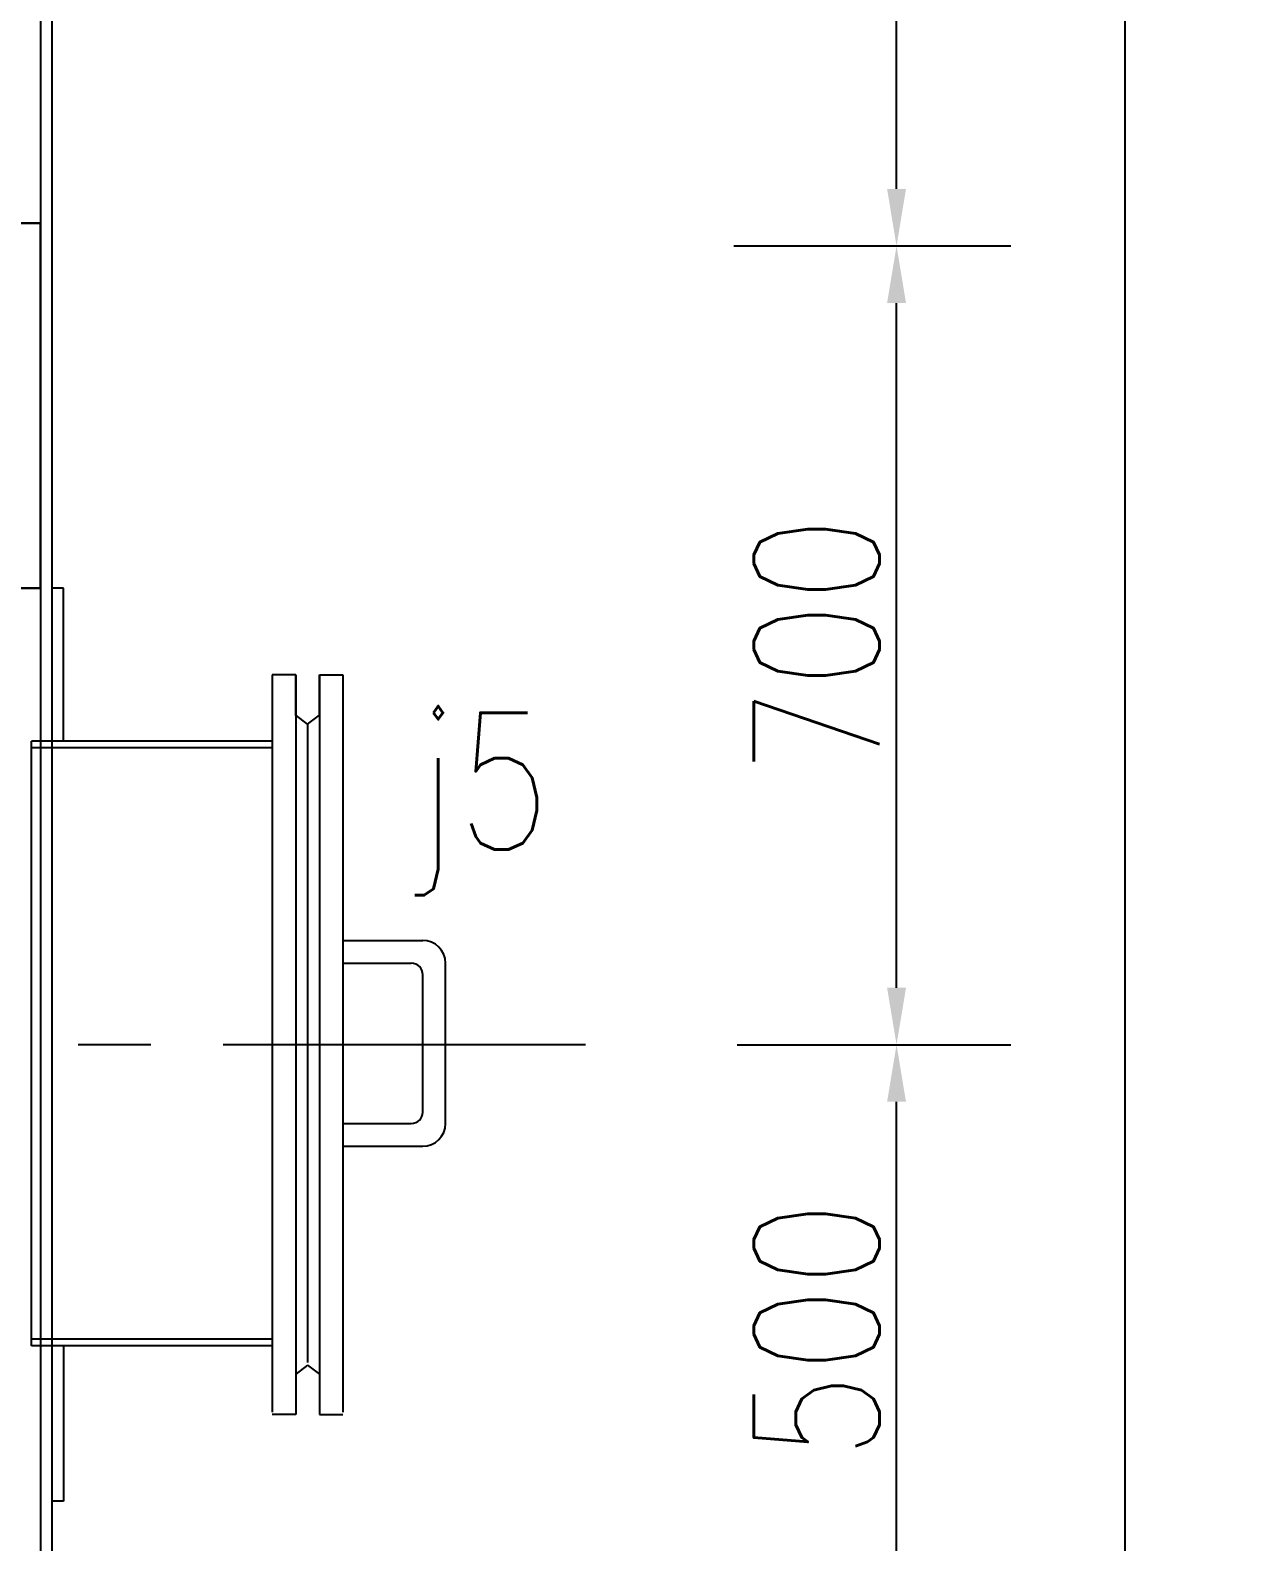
# Model space of a CAD drawing. Header units: millimetres. Extents: x -1286879 to -1269059, y -656245 to -631015.
# Drawn here: x -1281841 to -1280782, y -645422 to -644098 of the extents above; entities that cross this region are included whole.
import ezdxf

# ---------------------------------------------------------------- set-up
doc = ezdxf.new("R2010")
doc.units = ezdxf.units.MM
doc.linetypes.add('CENTER', pattern=[50.8, 31.75, -6.35, 6.35, -6.35])
doc.layers.get('0').update_dxf_attribs({"linetype": 'CONTINUOUS'})
doc.layers.get('Defpoints').update_dxf_attribs({"linetype": 'CONTINUOUS'})
doc.layers.add('EbLayer4', color=7, linetype='CONTINUOUS')
doc.styles.add('HZ', font='txt.shx', dxfattribs={"width": 0.8, "bigfont": 'hztxt.shx'})
doc.dimstyles.new('gqb100', dxfattribs={"dimscale": 5, "dimtxt": 20, "dimasz": 15, "dimexe": 40, "dimexo": 8, "dimgap": 5, "dimtad": 1, "dimtoh": 1, "dimdec": 0, "dimdsep": 46, "dimtxsty": 'HZ', "dimcen": 5, "dimadec": 0, "dimazin": 0, "dimtfac": 1, "dimtdec": 0, "dimtmove": 0, "dimatfit": 3, "dimfxl": 1, "dimtolj": 1, "dimtzin": 0, "dimarcsym": 0})

# ---------------------------------------------------------------- blocks, each defined once
blk = doc.blocks.new('*D425')
at = {"color": 0, "lineweight": -2, "ltscale": 0.5}
for p, q in [((-1281221.3, -644986.6), (-1280981.6, -644986.6)), ((-1281081.6, -645436.6), (-1281081.6, -645036.6)), ((-1281213.8, -645486.6), (-1280981.6, -645486.6))]:
    blk.add_line(p, q, dxfattribs=at)
at = {"color": 0, "ltscale": 0.5}
for points in [[(-1281089.9, -645036.6), (-1281073.3, -645036.6), (-1281081.6, -644986.6)], [(-1281089.9, -645436.6), (-1281073.3, -645436.6), (-1281081.6, -645486.6)]]:
    blk.add_solid(points, dxfattribs=at)
at = {"layer": 'Defpoints', "color": 0, "ltscale": 0.5}
for p in [(-1281251.3, -644986.6), (-1281081.6, -644986.6), (-1281243.8, -645486.6)]:
    blk.add_point(p, dxfattribs=at)
at = {"color": 0, "ltscale": 0.5, "insert": (-1281151.6, -645236.6), "char_height": 110, "attachment_point": 5, "rotation": 90, "style": 'HZ'}
blk.add_mtext('\\A1;500', dxfattribs=at)
blk = doc.blocks.new('*D426')
at = {"color": 0, "lineweight": -2, "ltscale": 0.5}
for p, q in [((-1281224.3, -644286.6), (-1280981.6, -644286.6)), ((-1281081.6, -644936.6), (-1281081.6, -644336.6)), ((-1281213.8, -644986.6), (-1280981.6, -644986.6))]:
    blk.add_line(p, q, dxfattribs=at)
at = {"color": 0, "ltscale": 0.5}
for points in [[(-1281089.9, -644336.6), (-1281073.3, -644336.6), (-1281081.6, -644286.6)], [(-1281089.9, -644936.6), (-1281073.3, -644936.6), (-1281081.6, -644986.6)]]:
    blk.add_solid(points, dxfattribs=at)
at = {"layer": 'Defpoints', "color": 0, "ltscale": 0.5}
for p in [(-1281254.3, -644286.6), (-1281081.6, -644286.6), (-1281243.8, -644986.6)]:
    blk.add_point(p, dxfattribs=at)
at = {"color": 0, "ltscale": 0.5, "insert": (-1281151.6, -644636.6), "char_height": 110, "attachment_point": 5, "rotation": 90, "style": 'HZ'}
blk.add_mtext('\\A1;700', dxfattribs=at)
blk = doc.blocks.new('*D429')
at = {"color": 0, "lineweight": -2, "ltscale": 0.5}
for p, q in [((-1281380.9, -643686.6), (-1280981.6, -643686.6)), ((-1281081.6, -644236.6), (-1281081.6, -643736.6)), ((-1281213.8, -644286.6), (-1280981.6, -644286.6))]:
    blk.add_line(p, q, dxfattribs=at)
at = {"color": 0, "ltscale": 0.5}
for points in [[(-1281089.9, -643736.6), (-1281073.3, -643736.6), (-1281081.6, -643686.6)], [(-1281089.9, -644236.6), (-1281073.3, -644236.6), (-1281081.6, -644286.6)]]:
    blk.add_solid(points, dxfattribs=at)
at = {"layer": 'Defpoints', "color": 0, "ltscale": 0.5}
for p in [(-1281410.9, -643686.6), (-1281081.6, -643686.6), (-1281243.8, -644286.6)]:
    blk.add_point(p, dxfattribs=at)
at = {"color": 0, "ltscale": 0.5, "insert": (-1281151.6, -643986.6), "char_height": 110, "attachment_point": 5, "rotation": 90, "style": 'HZ'}
blk.add_mtext('\\A1;600', dxfattribs=at)
blk = doc.blocks.new('*D339')
at = {"color": 0, "lineweight": -2, "ltscale": 0.5}
for p, q in [((-1282506.7, -632203.6), (-1280781.7, -632203.6)), ((-1280881.7, -632253.6), (-1280881.7, -654709.3)), ((-1280961.4, -654759.3), (-1280781.7, -654759.3))]:
    blk.add_line(p, q, dxfattribs=at)
at = {"color": 0, "ltscale": 0.5}
for points in [[(-1280890.1, -632253.6), (-1280873.4, -632253.6), (-1280881.7, -632203.6)], [(-1280890.1, -654709.3), (-1280873.4, -654709.3), (-1280881.7, -654759.3)]]:
    blk.add_solid(points, dxfattribs=at)
at = {"layer": 'Defpoints', "color": 0, "ltscale": 0.5}
for p in [(-1282536.7, -632203.6), (-1280991.4, -654759.3), (-1280881.7, -654759.3)]:
    blk.add_point(p, dxfattribs=at)
at = {"color": 0, "ltscale": 0.5, "insert": (-1280951.7, -643481.4), "char_height": 110, "attachment_point": 5, "rotation": 90, "style": 'HZ'}
blk.add_mtext('\\A1;~22556', dxfattribs=at)

msp = doc.modelspace()

# ---------------------------------------------------------------- linework, layer by layer
at = {"color": 4, "ltscale": 0.5}
for p, q in [((-1281831.7, -632986.6), (-1281831.7, -652136.6)), ((-1281821.7, -642086.6), (-1281821.7, -652136.6)), ((-1281628.6, -644720.5), (-1281839.7, -644720.5)), ((-1281628.6, -644726.5), (-1281839.7, -644726.5)), ((-1281628.6, -645244.5), (-1281839.7, -645244.5)), ((-1281628.6, -645250.5), (-1281839.7, -645250.5))]:
    msp.add_line(p, q, dxfattribs=at)
at = {"color": 6, "ltscale": 0.5}
for p, q in [((-1281811.7, -644586.6), (-1281821.7, -644586.6)), ((-1281811.7, -644720.5), (-1281811.7, -644586.6)), ((-1281811.7, -645250.5), (-1281811.7, -645386.6)), ((-1281811.7, -645386.6), (-1281821.7, -645386.6))]:
    msp.add_line(p, q, dxfattribs=at)
at = {"ltscale": 0.5}
for p, q in [((-1281628.6, -644662.5), (-1281628.6, -645308.6)), ((-1281608.1, -644662.5), (-1281628.6, -644662.5)), ((-1281608.1, -644662.5), (-1281608.1, -645308.6)), ((-1281608.1, -644698.2), (-1281608.1, -644662.5)), ((-1281587.4, -644662.5), (-1281587.4, -645308.6)), ((-1281587.4, -644698.2), (-1281587.4, -644662.5)), ((-1281587.4, -644662.5), (-1281566.8, -644662.5)), ((-1281566.8, -644662.5), (-1281566.8, -645308.6)), ((-1281597.7, -644705.8), (-1281608.1, -644697.9)), ((-1281597.7, -644705.8), (-1281587.4, -644697.9)), ((-1281597.7, -644705.8), (-1281597.7, -645265.2)), ((-1281597.7, -644705.8), (-1281597.7, -645265.2)), ((-1281566.8, -644895.2), (-1281496.8, -644895.2)), ((-1281566.8, -644915.2), (-1281506.8, -644915.2)), ((-1281476.8, -645055.6), (-1281476.8, -644915.2)), ((-1281496.8, -645045.6), (-1281496.8, -644925.2)), ((-1281566.5, -645055.6), (-1281506.8, -645055.6)), ((-1281566.4, -645075.6), (-1281496.8, -645075.6)), ((-1281597.7, -645267.3), (-1281608.1, -645275.2)), ((-1281608.1, -645274.9), (-1281608.1, -645310.6)), ((-1281597.7, -645267.3), (-1281587.4, -645275.2)), ((-1281587.4, -645274.9), (-1281587.4, -645310.6)), ((-1281608.1, -645310.6), (-1281628.6, -645310.6)), ((-1281587.4, -645310.6), (-1281566.8, -645310.6))]:
    msp.add_line(p, q, dxfattribs=at)
at = {"linetype": 'CENTER', "ltscale": 10}
msp.add_line((-1281354.2, -644986.6), (-1281921.3, -644986.6), dxfattribs=at)
at = {"ltscale": 0.5}
for centre, radius, start, end in [((-1281496.8, -644915.2), 20, 0, 90), ((-1281506.8, -644925.2), 10, 0, 90), ((-1281506.8, -645045.6), 10, 270, 0), ((-1281496.8, -645055.6), 20, 270, 0)]:
    msp.add_arc(centre, radius, start, end, dxfattribs=at)
at = {"layer": 'EbLayer4', "color": 6, "linetype": 'Continuous', "lineweight": 30}
for p, q in [((-1281831.7, -644266.6), (-1281851.7, -644266.6)), ((-1281831.7, -644586.6), (-1281831.7, -644266.6)), ((-1281831.7, -644586.6), (-1283831.7, -644586.6))]:
    msp.add_line(p, q, dxfattribs=at)
at = {"layer": 'EbLayer4', "color": 4}
msp.add_line((-1281839.7, -645250.5), (-1281839.7, -644720.5), dxfattribs=at)

# ---------------------------------------------------------------- texts
at = {"ltscale": 0.5, "style": 'HZ', "width": 0.8}
msp.add_text('j5', height=120, dxfattribs=at).set_placement((-1281507.9, -644815.6))

# ---------------------------------------------------------------- dimensions: what is measured, and where the dimension line sits
at = {"ltscale": 0.5}
dim = msp.add_linear_dim(base=(-1280881.7, -654759.3), p1=(-1282536.7, -632203.6), p2=(-1280991.4, -654759.3), angle=90, text='~<>', dimstyle='gqb100', override={"dimtxt": 22, "dimasz": 10, "dimexe": 20, "dimexo": 6, "dimgap": 3}, dxfattribs=at)
dim.commit()
dim.dimension.update_dxf_attribs({"geometry": '*D339', "text_midpoint": (-1280951.7, -643481.4)})
for base, p1, p2, picture, middle in [((-1281081.6, -643686.6), (-1281243.8, -644286.6), (-1281410.9, -643686.6), '*D429', (-1281151.6, -643986.6)), ((-1281081.6, -644286.6), (-1281243.8, -644986.6), (-1281254.3, -644286.6), '*D426', (-1281151.6, -644636.6)), ((-1281081.6, -644986.6), (-1281243.8, -645486.6), (-1281251.3, -644986.6), '*D425', (-1281151.6, -645236.6))]:
    dim = msp.add_linear_dim(base=base, p1=p1, p2=p2, angle=90, dimstyle='gqb100', override={"dimtxt": 22, "dimasz": 10, "dimexe": 20, "dimexo": 6, "dimgap": 3}, dxfattribs=at)
    dim.commit()
    dim.dimension.update_dxf_attribs({"geometry": picture, "text_midpoint": middle})

doc.saveas('drawing.dxf')
